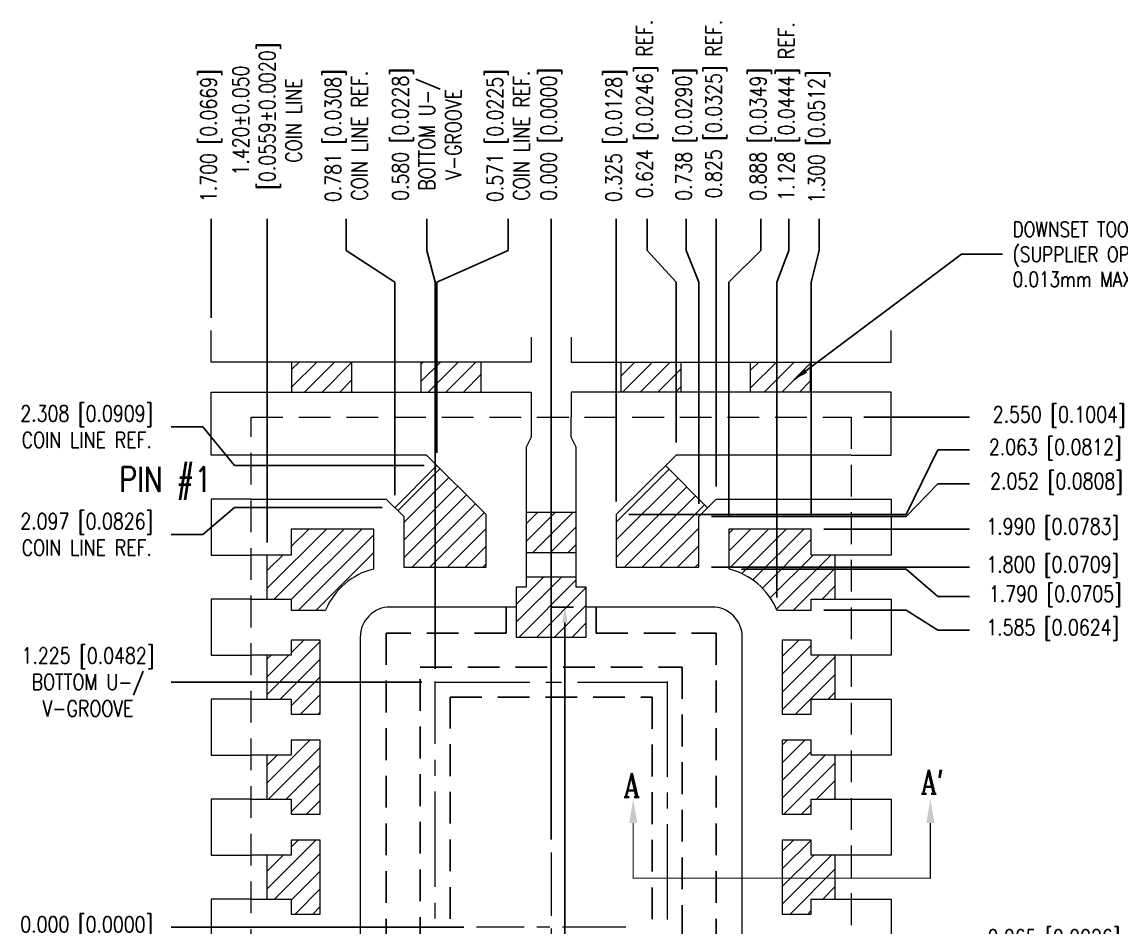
# Model space of a CAD drawing. Extents: x 229 to 1028, y -254 to 211.
# Drawn here: x 239.6 to 459.6, y 29.5 to 210.5 of the extents above; entities that cross this region are included whole.
import ezdxf
from ezdxf.enums import TextEntityAlignment as Align

# ---------------------------------------------------------------- set-up
doc = ezdxf.new("R2010")
doc.units = 0
doc.header["$LTSCALE"] = 25.4
doc.header["$MEASUREMENT"] = 0
for name, pattern in [('CENTER2', [1.125, 0.75, -0.125, 0.125, -0.125]), ('CENTERX2', [4, 2.5, -0.5, 0.5, -0.5]), ('HIDDEN', [0.375, 0.25, -0.125]), ('PHANTOM2', [1.25, 0.625, -0.125, 0.125, -0.125, 0.125, -0.125])]:
    doc.linetypes.add(name, pattern=pattern)
for name, color, linetype, lineweight in [('SH-01_CENTER', 2, 'CENTERX2', 5), ('SH-01_COIN', 1, 'PHANTOM2', 5), ('SH-01_DIM', 4, 'Continuous', 5), ('SH-01_NOTES', 3, 'Continuous', 5), ('SH-01_OBJECT', 7, 'Continuous', 5), ('SH-01_PHANTOM', 1, 'PHANTOM2', 5), ('SH-01_PKG', 5, 'HIDDEN', 5), ('SH-01_TOOLMARK', 3, 'Continuous', 5)]:
    doc.layers.add(name, color=color, linetype=linetype, lineweight=lineweight)
doc.layers.add('SH-01_HIDDEN', color=6, linetype='HIDDEN')
doc.styles.add('COMPLEX', font='COMPLEX', dxfattribs={"width": 0.8})
doc.styles.add('SIMPLEX', font='SIMPLEX.shx', dxfattribs={"width": 0.8})
doc.styles.get("Standard").update_dxf_attribs({"font": 'simplex.shx', "width": 0.82})
doc.dimstyles.get("Standard").update_dxf_attribs({"dimtxt": 3, "dimasz": 4, "dimexe": 1.5, "dimexo": 0.75, "dimgap": 1, "dimtad": 0, "dimdec": 3, "dimlfac": 0.25, "dimzin": 0, "dimdsep": 46, "dimtxsty": 'SIMPLEX', "dimcen": 0.5, "dimadec": 0, "dimazin": 0, "dimtp": 0.025, "dimtfac": 1, "dimtdec": 3, "dimtofl": 0, "dimtmove": 0, "dimatfit": 3, "dimfxl": 1, "dimtolj": 1, "dimtzin": 0, "dimarcsym": 0})
pattern_1 = [(45, (114.5665, -391.48), (-1.767767, 1.767767), [])]

# ---------------------------------------------------------------- blocks, each defined once
blk = doc.blocks.new('*U11')
at = {"layer": 'SH-01_CENTER', "color": 0, "linetype": 'CENTER2', "transparency": 16777216}
blk.add_line((-23.32, 0), (23.32, 0), dxfattribs=at)
blk = doc.blocks.new('*U12')
at = {"layer": 'SH-01_CENTER', "color": 0, "linetype": 'CENTER2', "transparency": 16777216}
blk.add_line((0, 49.12), (0, -49.12), dxfattribs=at)
blk = doc.blocks.new('*U13')
at = {"layer": 'SH-01_CENTER', "color": 0, "linetype": 'CENTER2', "transparency": 16777216}
blk.add_line((0, -49.12), (0, 49.12), dxfattribs=at)
blk = doc.blocks.new('Unit')
at = {"layer": 'SH-01_COIN'}
h = blk.add_hatch(dxfattribs=at)
h.set_pattern_fill('ANSI31', color=256, scale=20)
h.set_pattern_definition(pattern_1)
h.paths.add_polyline_path([(-13, 82.53), (-22.86, 92.31), (-31.26, 83.84), (-29.5, 82.09), (-29.5, 72), (-13, 72)])
h.paths.add_polyline_path([(29.5, 82.09), (31.26, 83.84), (22.86, 92.31), (13, 82.53), (13, 72), (29.5, 72)])
h.paths.add_polyline_path([(56.8, 74.4), (52, 74.4), (52, 79.6), (35.5, 79.6), (35.5, 71.61, -0.238594), (45.12, 63.4), (52, 63.4), (52, 65.6), (56.8, 65.6)])
h.paths.add_polyline_path([(56.8, 54.4), (52, 54.4), (52, 57.4), (46.2, 57.4), (46.2, 42.6), (52, 42.6), (52, 45.6), (56.8, 45.6)])
h.paths.add_polyline_path([(56.8, 34.4), (52, 34.4), (52, 37.4), (46.2, 37.4), (46.2, 22.6), (52, 22.6), (52, 25.6), (56.8, 25.6)])
h.paths.add_polyline_path([(56.8, 14.4), (52, 14.4), (52, 17.4), (46.2, 17.4), (46.2, 2.6), (52, 2.6), (52, 5.6), (56.8, 5.6)])
h.paths.add_polyline_path([(56.8, -5.6), (52, -5.6), (52, -2.6), (46.2, -2.6), (46.2, -17.4), (52, -17.4), (52, -14.4), (56.8, -14.4)])
h.paths.add_polyline_path([(56.8, -25.6), (52, -25.6), (52, -22.6), (46.2, -22.6), (46.2, -37.4), (52, -37.4), (52, -34.4), (56.8, -34.4)])
h.paths.add_polyline_path([(56.8, -45.6), (52, -45.6), (52, -42.6), (46.2, -42.6), (46.2, -57.4), (52, -57.4), (52, -54.4), (56.8, -54.4)])
h.paths.add_polyline_path([(56.8, -65.6), (52, -65.6), (52, -63.4), (45.12, -63.4, -0.238594), (35.5, -71.61), (35.5, -79.6), (52, -79.6), (52, -74.4), (56.8, -74.4)])
h.paths.add_polyline_path([(29.5, -72), (13, -72), (13, -82.53), (22.86, -92.31), (31.26, -83.84), (29.5, -82.09)])
h.paths.add_polyline_path([(-13, -72), (-29.5, -72), (-29.5, -82.09), (-31.26, -83.84), (-22.86, -92.31), (-13, -82.53)])
h.paths.add_polyline_path([(-35.5, -71.61, -0.238594), (-45.12, -63.4), (-52, -63.4), (-52, -65.6), (-56.8, -65.6), (-56.8, -74.4), (-52, -74.4), (-52, -79.6), (-35.5, -79.6)])
h.paths.add_polyline_path([(-46.2, -42.6), (-52, -42.6), (-52, -45.6), (-56.8, -45.6), (-56.8, -54.4), (-52, -54.4), (-52, -57.4), (-46.2, -57.4)])
h.paths.add_polyline_path([(-46.2, -22.6), (-52, -22.6), (-52, -25.6), (-56.8, -25.6), (-56.8, -34.4), (-52, -34.4), (-52, -37.4), (-46.2, -37.4)])
h.paths.add_polyline_path([(-46.2, -2.6), (-52, -2.6), (-52, -5.6), (-56.8, -5.6), (-56.8, -14.4), (-52, -14.4), (-52, -17.4), (-46.2, -17.4)])
h.paths.add_polyline_path([(-46.2, 17.4), (-52, 17.4), (-52, 14.4), (-56.8, 14.4), (-56.8, 5.6), (-52, 5.6), (-52, 2.6), (-46.2, 2.6)])
h.paths.add_polyline_path([(-46.2, 37.4), (-52, 37.4), (-52, 34.4), (-56.8, 34.4), (-56.8, 25.6), (-52, 25.6), (-52, 22.6), (-46.2, 22.6)])
h.paths.add_polyline_path([(-46.2, 57.4), (-52, 57.4), (-52, 54.4), (-56.8, 54.4), (-56.8, 45.6), (-52, 45.6), (-52, 42.6), (-46.2, 42.6)])
h.paths.add_polyline_path([(-35.5, 71.61), (-35.5, 79.6), (-52, 79.6), (-52, 74.4), (-56.8, 74.4), (-56.8, 65.6), (-52, 65.6), (-52, 63.4), (-45.12, 63.4, -0.238594)])
at = {"layer": 'SH-01_TOOLMARK'}
h = blk.add_hatch(dxfattribs=at)
h.set_pattern_fill('ANSI31', color=3, scale=20)
h.set_pattern_definition(pattern_1)
h.paths.add_polyline_path([(7, -58), (-7, -58), (-7, -64), (-7, -68), (-5, -68), (-5, -70), (5, -70), (5, -68), (7, -68), (7, -64)])
h.paths.add_polyline_path([(5, -74.92), (-5, -74.92), (-5, -82.92), (5, -82.92)])
h.paths.add_polyline_path([(-14, 113), (-26, 113), (-26, 107), (-14, 107)])
h.paths.add_polyline_path([(26, 113), (14, 113), (14, 107), (26, 107)])
h.paths.add_polyline_path([(51.86, 113), (39.86, 113), (39.86, 107), (51.86, 107)])
h.paths.add_polyline_path([(5, 82.92), (-5, 82.92), (-5, 74.92), (5, 74.92)])
h.paths.add_polyline_path([(7, 64), (7, 68), (5, 68), (5, 70), (-5, 70), (-5, 68), (-7, 68), (-7, 64), (-7, 58), (7, 58)])
h.paths.add_polyline_path([(-39.86, -107), (-51.86, -107), (-51.86, -113), (-39.86, -113)])
h.paths.add_polyline_path([(-14, -107), (-26, -107), (-26, -113), (-14, -113)])
h.paths.add_polyline_path([(26, -107), (14, -107), (14, -113), (26, -113)])
h.paths.add_polyline_path([(51.86, -107), (39.86, -107), (39.86, -113), (51.86, -113)])
h.paths.add_polyline_path([(-39.86, 113), (-51.86, 113), (-51.86, 107), (-39.86, 107)])
at = {"layer": 'SH-01_CENTER', "ltscale": 0.2}
for p, q in [((0, 14.93), (0, -14.93)), ((14.93, 0), (-14.93, 0))]:
    blk.add_line(p, q, dxfattribs=at)
at = {"layer": 'SH-01_COIN'}
for p, q in [((-31.26, 83.84), (-22.86, 92.31)), ((31.26, 83.84), (22.86, 92.31)), ((-56.8, 65.6), (-56.8, 74.4)), ((56.8, 65.6), (56.8, 74.4)), ((-56.8, 45.6), (-56.8, 54.4)), ((56.8, 45.6), (56.8, 54.4)), ((-56.8, 25.6), (-56.8, 34.4)), ((56.8, 25.6), (56.8, 34.4)), ((-56.8, 5.6), (-56.8, 14.4)), ((56.8, 5.6), (56.8, 14.4))]:
    blk.add_line(p, q, dxfattribs=at)
at = {"layer": 'SH-01_HIDDEN'}
for points in [[(-9, 64), (-9, 58.8), (-33, 58.8), (-33, -58.8), (-9, -58.8), (-9, -64)], [(9, 64), (9, 58.8), (33, 58.8), (33, -58.8), (9, -58.8), (9, -64)]]:
    blk.add_lwpolyline(points, dxfattribs=at)
for points in [[(26.2, -52), (26.2, -52), (-26.2, -52), (-26.2, -52), (-26.2, 52), (26.2, 52)], [(20.2, -46), (20.2, -46), (-20.2, -46), (-20.2, -46), (-20.2, 46), (20.2, 46)]]:
    blk.add_lwpolyline(points, close=True, dxfattribs=at)
at = {"layer": 'SH-01_OBJECT'}
for p, q in [((-39.86, 107), (-39.86, 113)), ((-26, 107), (-26, 113)), ((26, 107), (26, 113)), ((39.86, 107), (39.86, 113)), ((-24.96, 94.4), (-60, 94.4)), ((-13, 82.53), (-24.96, 94.4)), ((24.96, 94.4), (13, 82.53)), ((60, 94.4), (24.96, 94.4)), ((-60, 85.6), (-33.01, 85.6)), ((-33.01, 85.6), (-29.5, 82.09)), ((29.5, 82.09), (33.01, 85.6)), ((33.01, 85.6), (60, 85.6)), ((-29.5, 82.09), (-29.5, 72)), ((-13, 72), (-13, 82.53)), ((13, 82.53), (13, 72)), ((29.5, 72), (29.5, 82.09)), ((-35.5, 79.6), (-52, 79.6)), ((-52, 79.6), (-52, 74.4)), ((-35.5, 71.61), (-35.5, 79.6)), ((52, 79.6), (35.5, 79.6)), ((35.5, 79.6), (35.5, 71.61)), ((52, 74.4), (52, 79.6)), ((-5, 74.92), (5, 74.92)), ((-52, 74.4), (-60, 74.4)), ((60, 74.4), (52, 74.4)), ((-29.5, 72), (-13, 72)), ((13, 72), (29.5, 72)), ((5, 70), (-5, 70)), ((-60, 65.6), (-52, 65.6)), ((-52, 65.6), (-52, 63.4)), ((52, 63.4), (52, 65.6)), ((52, 65.6), (60, 65.6)), ((-52, 63.4), (-45.12, 63.4)), ((45.12, 63.4), (52, 63.4)), ((-46.2, 57.4), (-52, 57.4)), ((-52, 57.4), (-52, 54.4)), ((-46.2, 42.6), (-46.2, 57.4)), ((52, 57.4), (46.2, 57.4)), ((46.2, 57.4), (46.2, 42.6)), ((52, 54.4), (52, 57.4)), ((-52, 54.4), (-60, 54.4)), ((60, 54.4), (52, 54.4)), ((-60, 45.6), (-52, 45.6)), ((-52, 45.6), (-52, 42.6)), ((52, 42.6), (52, 45.6)), ((52, 45.6), (60, 45.6)), ((-52, 42.6), (-46.2, 42.6)), ((46.2, 42.6), (52, 42.6)), ((-46.2, 37.4), (-52, 37.4)), ((-52, 37.4), (-52, 34.4)), ((-46.2, 22.6), (-46.2, 37.4)), ((52, 37.4), (46.2, 37.4)), ((46.2, 37.4), (46.2, 22.6)), ((52, 34.4), (52, 37.4)), ((-52, 34.4), (-60, 34.4)), ((60, 34.4), (52, 34.4)), ((-60, 25.6), (-52, 25.6)), ((-52, 25.6), (-52, 22.6)), ((52, 22.6), (52, 25.6)), ((52, 25.6), (60, 25.6)), ((-52, 22.6), (-46.2, 22.6)), ((46.2, 22.6), (52, 22.6)), ((-46.2, 17.4), (-52, 17.4)), ((-52, 17.4), (-52, 14.4)), ((-46.2, 2.6), (-46.2, 17.4)), ((52, 17.4), (46.2, 17.4)), ((46.2, 17.4), (46.2, 2.6)), ((52, 14.4), (52, 17.4)), ((-52, 14.4), (-60, 14.4)), ((60, 14.4), (52, 14.4)), ((-60, 5.6), (-52, 5.6)), ((-52, 5.6), (-52, 2.6)), ((52, 2.6), (52, 5.6)), ((52, 5.6), (60, 5.6)), ((-52, 2.6), (-46.2, 2.6)), ((46.2, 2.6), (52, 2.6))]:
    blk.add_line(p, q, dxfattribs=at)
for points in [[(-4, 118), (-4, 113), (-68, 113), (-68, 119.3)], [(4, 118), (4, 113), (68, 113), (68, 119.3)], [(-60, 94.4), (-68, 94.4), (-68, 107), (-4, 107), (-4, 102)], [(60, 94.4), (68, 94.4), (68, 107), (4, 107), (4, 102)], [(-60, 85.6), (-68, 85.6), (-68, 74.4), (-60, 74.4)], [(60, 85.6), (68, 85.6), (68, 74.4), (60, 74.4)], [(-60, 65.6), (-68, 65.6), (-68, 54.4), (-60, 54.4)], [(60, 65.6), (68, 65.6), (68, 54.4), (60, 54.4)], [(-60, 45.6), (-68, 45.6), (-68, 34.4), (-60, 34.4)], [(60, 45.6), (68, 45.6), (68, 34.4), (60, 34.4)], [(-60, 25.6), (-68, 25.6), (-68, 14.4), (-60, 14.4)], [(60, 25.6), (68, 25.6), (68, 14.4), (60, 14.4)], [(-60, 5.6), (-68, 5.6), (-68, -5.6), (-60, -5.6)], [(60, 5.6), (68, 5.6), (68, -5.6), (60, -5.6)]]:
    blk.add_lwpolyline(points, dxfattribs=at)
for points in [[(-4, 102), (-4, 98), (-5, 96), (-5, 68), (-7, 68), (-7, 64), (-32.2, 64, 0.414214), (-38.2, 58), (-38.2, -58, 0.414214), (-32.2, -64), (-7, -64), (-7, -68), (-5, -68), (-5, -96), (-4, -98), (-4, -102)], [(4, -102), (4, -98), (5, -96), (5, -68), (7, -68), (7, -64), (32.2, -64, 0.414214), (38.2, -58), (38.2, 58, 0.414214), (32.2, 64), (7, 64), (7, 68), (5, 68), (5, 96), (4, 98), (4, 102)]]:
    blk.add_lwpolyline(points, format="xyb", dxfattribs=at)
for centre, start, end in [((-32.2, 58), 103.6337, 157.3119), ((32.2, 58), 22.6881, 76.3663)]:
    blk.add_arc(centre, 14, start, end, dxfattribs=at)
at = {"layer": 'SH-01_PKG'}
blk.add_lwpolyline([(-60, 102), (60, 102), (60, -102), (-60, -102)], close=True, dxfattribs=at)
at = {"layer": 'SH-01_TOOLMARK'}
for p, q in [((-51.86, 107), (-51.86, 113)), ((-14, 107), (-14, 113)), ((14, 107), (14, 113)), ((51.86, 107), (51.86, 113)), ((5, 82.92), (-5, 82.92))]:
    blk.add_line(p, q, dxfattribs=at)
blk.add_lwpolyline([(-7, 64), (-7, 58), (7, 58), (7, 64)], dxfattribs=at)
at = {"layer": 'SH-01_CENTER', "linetype": 'CENTER2'}
for name, p in [('*U11', (0, 49)), ('*U13', (-23.2, 0)), ('*U12', (23.2, 0))]:
    blk.add_blockref(name, p, dxfattribs=at)
blk = doc.blocks.new('*D15')
at = {"layer": 'Defpoints', "color": 0, "transparency": 16777216}
for p in [(154.54, 471.15), (154.54, 344.42), (154.54, 329.48)]:
    blk.add_point(p, dxfattribs=at)
at = {"layer": 'SH-01_DIM', "color": 0, "lineweight": -2, "transparency": 16777216}
blk.add_line((154.54, 346.96), (154.54, 471.15), dxfattribs=at)
at = {"layer": 'SH-01_DIM', "color": 0, "transparency": 16777216, "insert": (154.54, 488.01), "char_height": 3.175, "attachment_point": 5, "rotation": 90, "style": 'SIMPLEX'}
blk.add_mtext('\\A1;0.000 [0.0000]', dxfattribs=at)
blk = doc.blocks.new('*D16')
at = {"layer": 'Defpoints', "color": 0, "transparency": 16777216}
for p in [(78.51, 329.48), (139.6, 329.48), (154.54, 329.48)]:
    blk.add_point(p, dxfattribs=at)
at = {"layer": 'SH-01_DIM', "color": 0, "lineweight": -2, "transparency": 16777216}
blk.add_line((137.06, 329.48), (78.51, 329.48), dxfattribs=at)
at = {"layer": 'SH-01_DIM', "color": 0, "transparency": 16777216, "insert": (61.65, 329.48), "char_height": 3.175, "attachment_point": 5, "style": 'SIMPLEX'}
blk.add_mtext('\\A1;0.000 [0.0000]', dxfattribs=at)
blk = doc.blocks.new('*D17')
at = {"layer": 'Defpoints', "color": 0, "transparency": 16777216}
for p in [(97.74, 471.15), (97.74, 403.88), (154.54, 329.48)]:
    blk.add_point(p, dxfattribs=at)
at = {"layer": 'SH-01_DIM', "color": 0, "lineweight": -2, "transparency": 16777216}
blk.add_line((97.74, 406.42), (97.74, 471.15), dxfattribs=at)
at = {"layer": 'SH-01_DIM', "color": 0, "transparency": 16777216, "insert": (97.74, 490.79), "char_height": 3.175, "attachment_point": 5, "rotation": 90, "style": 'SIMPLEX'}
blk.add_mtext('\\A1;1.420±0.050\\P [0.0559±0.0020]\\PCOIN LINE', dxfattribs=at)
blk = doc.blocks.new('*D18')
at = {"layer": 'Defpoints', "color": 0, "transparency": 16777216}
for p in [(86.54, 471.15), (86.54, 448.78), (154.54, 329.48)]:
    blk.add_point(p, dxfattribs=at)
at = {"layer": 'SH-01_DIM', "color": 0, "lineweight": -2, "transparency": 16777216}
blk.add_line((86.54, 451.32), (86.54, 471.15), dxfattribs=at)
at = {"layer": 'SH-01_DIM', "color": 0, "transparency": 16777216, "insert": (86.54, 487.76), "char_height": 3.175, "attachment_point": 5, "rotation": 90, "style": 'SIMPLEX'}
blk.add_mtext('\\A1;1.700 [0.0669]', dxfattribs=at)
blk = doc.blocks.new('*D19')
at = {"layer": 'Defpoints', "color": 0, "transparency": 16777216}
for p in [(113.53, 471.15), (123.28, 413.33), (154.54, 329.48)]:
    blk.add_point(p, dxfattribs=at)
at = {"layer": 'SH-01_DIM', "color": 0, "lineweight": -2, "transparency": 16777216}
for p, q in [((113.53, 464.8), (113.53, 471.15)), ((123.28, 458.45), (113.53, 464.8)), ((123.28, 415.87), (123.28, 458.45))]:
    blk.add_line(p, q, dxfattribs=at)
at = {"layer": 'SH-01_DIM', "color": 0, "transparency": 16777216, "insert": (113.53, 487.76), "char_height": 3.175, "attachment_point": 5, "rotation": 90, "style": 'SIMPLEX'}
blk.add_mtext('\\A1;0.781 [0.0308]\\PCOIN LINE REF.', dxfattribs=at)
blk = doc.blocks.new('*D20')
at = {"layer": 'Defpoints', "color": 0, "transparency": 16777216}
for p in [(145.94, 471.15), (131.68, 421.79), (154.54, 329.48)]:
    blk.add_point(p, dxfattribs=at)
at = {"layer": 'SH-01_DIM', "color": 0, "lineweight": -2, "transparency": 16777216}
for p, q in [((145.94, 464.8), (145.94, 471.15)), ((131.68, 458.45), (145.94, 464.8)), ((131.68, 424.33), (131.68, 458.45))]:
    blk.add_line(p, q, dxfattribs=at)
at = {"layer": 'SH-01_DIM', "color": 0, "transparency": 16777216, "insert": (145.94, 487.76), "char_height": 3.175, "attachment_point": 5, "rotation": 90, "style": 'SIMPLEX'}
blk.add_mtext('\\A1;0.571 [0.0225]\\PCOIN LINE REF.', dxfattribs=at)
blk = doc.blocks.new('*D21')
at = {"layer": 'Defpoints', "color": 0, "transparency": 16777216}
for p in [(78.51, 429.55), (131.68, 421.79), (154.54, 329.48)]:
    blk.add_point(p, dxfattribs=at)
at = {"layer": 'SH-01_DIM', "color": 0, "lineweight": -2, "transparency": 16777216}
for p, q in [((84.86, 429.55), (78.51, 429.55)), ((91.21, 421.79), (84.86, 429.55)), ((129.14, 421.79), (91.21, 421.79))]:
    blk.add_line(p, q, dxfattribs=at)
at = {"layer": 'SH-01_DIM', "color": 0, "transparency": 16777216, "insert": (61.65, 429.55), "char_height": 3.175, "attachment_point": 5, "style": 'SIMPLEX'}
blk.add_mtext('\\A1;2.308 [0.0909]\\PCOIN LINE REF.', dxfattribs=at)
blk = doc.blocks.new('*D22')
at = {"layer": 'Defpoints', "color": 0, "transparency": 16777216}
for p in [(123.25, 413.36), (78.51, 408), (154.54, 329.48)]:
    blk.add_point(p, dxfattribs=at)
at = {"layer": 'SH-01_DIM', "color": 0, "lineweight": -2, "transparency": 16777216}
for p, q in [((91.21, 413.36), (84.86, 408)), ((120.71, 413.36), (91.21, 413.36)), ((84.86, 408), (78.51, 408))]:
    blk.add_line(p, q, dxfattribs=at)
at = {"layer": 'SH-01_DIM', "color": 0, "transparency": 16777216, "insert": (61.65, 408), "char_height": 3.175, "attachment_point": 5, "style": 'SIMPLEX'}
blk.add_mtext('\\A1;2.097 [0.0826]\\PCOIN LINE REF.', dxfattribs=at)
blk = doc.blocks.new('*D23')
at = {"layer": 'Defpoints', "color": 0, "transparency": 16777216}
for p in [(78.51, 378.48), (131.22, 378.48), (154.54, 329.48)]:
    blk.add_point(p, dxfattribs=at)
at = {"layer": 'SH-01_DIM', "color": 0, "lineweight": -2, "transparency": 16777216}
blk.add_line((128.68, 378.48), (78.51, 378.48), dxfattribs=at)
at = {"layer": 'SH-01_DIM', "color": 0, "transparency": 16777216, "insert": (61.9, 378.48), "char_height": 3.175, "attachment_point": 5, "style": 'SIMPLEX'}
blk.add_mtext('\\A1;1.225 [0.0482]\\PBOTTOM U-/\\PV-GROOVE', dxfattribs=at)
blk = doc.blocks.new('*D24')
at = {"layer": 'Defpoints', "color": 0, "transparency": 16777216}
for p in [(129.67, 471.15), (131.34, 378.6), (154.54, 329.48)]:
    blk.add_point(p, dxfattribs=at)
at = {"layer": 'SH-01_DIM', "color": 0, "lineweight": -2, "transparency": 16777216}
for p, q in [((129.67, 464.8), (129.67, 471.15)), ((131.34, 458.45), (129.67, 464.8)), ((131.34, 381.14), (131.34, 458.45))]:
    blk.add_line(p, q, dxfattribs=at)
at = {"layer": 'SH-01_DIM', "color": 0, "transparency": 16777216, "insert": (129.67, 488.01), "char_height": 3.175, "attachment_point": 5, "rotation": 90, "style": 'SIMPLEX'}
blk.add_mtext('\\A1;0.580 [0.0228]\\PBOTTOM U-/\\PV-GROOVE', dxfattribs=at)
blk = doc.blocks.new('*D25')
at = {"layer": 'Defpoints', "color": 0, "transparency": 16777216}
for p in [(167.54, 471.15), (167.54, 412.02), (154.54, 329.48)]:
    blk.add_point(p, dxfattribs=at)
at = {"layer": 'SH-01_DIM', "color": 0, "lineweight": -2, "transparency": 16777216}
blk.add_line((167.54, 414.56), (167.54, 471.15), dxfattribs=at)
at = {"layer": 'SH-01_DIM', "color": 0, "transparency": 16777216, "insert": (167.54, 487.76), "char_height": 3.175, "attachment_point": 5, "rotation": 90, "style": 'SIMPLEX'}
blk.add_mtext('\\A1;0.325 [0.0128]', dxfattribs=at)
blk = doc.blocks.new('*D26')
at = {"layer": 'Defpoints', "color": 0, "transparency": 16777216}
for p in [(173.72, 471.15), (179.5, 423.88), (154.54, 329.48)]:
    blk.add_point(p, dxfattribs=at)
at = {"layer": 'SH-01_DIM', "color": 0, "lineweight": -2, "transparency": 16777216}
for p, q in [((173.72, 464.8), (173.72, 471.15)), ((179.5, 458.45), (173.72, 464.8)), ((179.5, 426.42), (179.5, 458.45))]:
    blk.add_line(p, q, dxfattribs=at)
at = {"layer": 'SH-01_DIM', "color": 0, "transparency": 16777216, "insert": (173.72, 493.09), "char_height": 3.175, "attachment_point": 5, "rotation": 90, "style": 'SIMPLEX'}
blk.add_mtext('\\A1;0.624 [0.0246] REF.', dxfattribs=at)
blk = doc.blocks.new('*D27')
at = {"layer": 'Defpoints', "color": 0, "transparency": 16777216}
for p in [(181.55, 471.15), (184.04, 411.57), (154.54, 329.48)]:
    blk.add_point(p, dxfattribs=at)
at = {"layer": 'SH-01_DIM', "color": 0, "lineweight": -2, "transparency": 16777216}
for p, q in [((181.55, 464.8), (181.55, 471.15)), ((184.04, 458.45), (181.55, 464.8)), ((184.04, 414.11), (184.04, 458.45))]:
    blk.add_line(p, q, dxfattribs=at)
at = {"layer": 'SH-01_DIM', "color": 0, "transparency": 16777216, "insert": (181.55, 488.01), "char_height": 3.175, "attachment_point": 5, "rotation": 90, "style": 'SIMPLEX'}
blk.add_mtext('\\A1;0.738 [0.0290]', dxfattribs=at)
blk = doc.blocks.new('*D28')
at = {"layer": 'Defpoints', "color": 0, "transparency": 16777216}
for p in [(187.55, 471.15), (187.55, 415.08), (154.54, 329.48)]:
    blk.add_point(p, dxfattribs=at)
at = {"layer": 'SH-01_DIM', "color": 0, "lineweight": -2, "transparency": 16777216}
blk.add_line((187.55, 417.62), (187.55, 471.15), dxfattribs=at)
at = {"layer": 'SH-01_DIM', "color": 0, "transparency": 16777216, "insert": (187.55, 493.09), "char_height": 3.175, "attachment_point": 5, "rotation": 90, "style": 'SIMPLEX'}
blk.add_mtext('\\A1;0.825 [0.0325] REF.', dxfattribs=at)
blk = doc.blocks.new('*D29')
at = {"layer": 'Defpoints', "color": 0, "transparency": 16777216}
for p in [(184.04, 401.48), (238.21, 401.48), (154.54, 329.48)]:
    blk.add_point(p, dxfattribs=at)
at = {"layer": 'SH-01_DIM', "color": 0, "lineweight": -2, "transparency": 16777216}
blk.add_line((186.58, 401.48), (238.21, 401.48), dxfattribs=at)
at = {"layer": 'SH-01_DIM', "color": 0, "transparency": 16777216, "insert": (254.83, 401.48), "char_height": 3.175, "attachment_point": 5, "style": 'SIMPLEX'}
blk.add_mtext('\\A1;1.800 [0.0709]', dxfattribs=at)
blk = doc.blocks.new('*D30')
at = {"layer": 'Defpoints', "color": 0, "transparency": 16777216}
for p in [(238.21, 424.96), (167.54, 412.02), (154.54, 329.48)]:
    blk.add_point(p, dxfattribs=at)
at = {"layer": 'SH-01_DIM', "color": 0, "lineweight": -2, "transparency": 16777216}
for p, q in [((225.51, 412.02), (231.86, 424.96)), ((231.86, 424.96), (238.21, 424.96)), ((170.08, 412.02), (225.51, 412.02))]:
    blk.add_line(p, q, dxfattribs=at)
at = {"layer": 'SH-01_DIM', "color": 0, "transparency": 16777216, "insert": (259.91, 424.96), "char_height": 3.175, "attachment_point": 5, "style": 'SIMPLEX'}
blk.add_mtext('\\A1;2.063 [0.0812] REF.', dxfattribs=at)
blk = doc.blocks.new('*D31')
at = {"layer": 'Defpoints', "color": 0, "transparency": 16777216}
for p in [(238.21, 418.13), (184.04, 411.57), (154.54, 329.48)]:
    blk.add_point(p, dxfattribs=at)
at = {"layer": 'SH-01_DIM', "color": 0, "lineweight": -2, "transparency": 16777216}
for p, q in [((225.51, 411.57), (231.86, 418.13)), ((231.86, 418.13), (238.21, 418.13)), ((186.58, 411.57), (225.51, 411.57))]:
    blk.add_line(p, q, dxfattribs=at)
at = {"layer": 'SH-01_DIM', "color": 0, "transparency": 16777216, "insert": (260.15, 418.13), "char_height": 3.175, "attachment_point": 5, "style": 'SIMPLEX'}
blk.add_mtext('\\A1;2.052 [0.0808] REF.', dxfattribs=at)
blk = doc.blocks.new('*D32')
at = {"layer": 'Defpoints', "color": 0, "transparency": 16777216}
for p in [(206.54, 392.88), (238.21, 388.89), (154.54, 329.48)]:
    blk.add_point(p, dxfattribs=at)
at = {"layer": 'SH-01_DIM', "color": 0, "lineweight": -2, "transparency": 16777216}
for p, q in [((209.08, 392.88), (225.51, 392.88)), ((225.51, 392.88), (231.86, 388.89)), ((231.86, 388.89), (238.21, 388.89))]:
    blk.add_line(p, q, dxfattribs=at)
at = {"layer": 'SH-01_DIM', "color": 0, "transparency": 16777216, "insert": (254.83, 388.89), "char_height": 3.175, "attachment_point": 5, "style": 'SIMPLEX'}
blk.add_mtext('\\A1;1.585 [0.0624]', dxfattribs=at)
blk = doc.blocks.new('*D33')
at = {"layer": 'Defpoints', "color": 0, "transparency": 16777216}
for p in [(206.54, 409.08), (238.21, 409.08), (154.54, 329.48)]:
    blk.add_point(p, dxfattribs=at)
at = {"layer": 'SH-01_DIM', "color": 0, "lineweight": -2, "transparency": 16777216}
blk.add_line((209.08, 409.08), (238.21, 409.08), dxfattribs=at)
at = {"layer": 'SH-01_DIM', "color": 0, "transparency": 16777216, "insert": (254.83, 409.08), "char_height": 3.175, "attachment_point": 5, "style": 'SIMPLEX'}
blk.add_mtext('\\A1;1.990 [0.0783]', dxfattribs=at)
blk = doc.blocks.new('*D34')
at = {"layer": 'Defpoints', "color": 0, "transparency": 16777216}
for p in [(190.04, 401.09), (238.21, 395.61), (154.54, 329.48)]:
    blk.add_point(p, dxfattribs=at)
at = {"layer": 'SH-01_DIM', "color": 0, "lineweight": -2, "transparency": 16777216}
for p, q in [((192.58, 401.09), (225.51, 401.09)), ((225.51, 401.09), (231.86, 395.61)), ((231.86, 395.61), (238.21, 395.61))]:
    blk.add_line(p, q, dxfattribs=at)
at = {"layer": 'SH-01_DIM', "color": 0, "transparency": 16777216, "insert": (259.91, 395.61), "char_height": 3.175, "attachment_point": 5, "style": 'SIMPLEX'}
blk.add_mtext('\\A1;1.790 [0.0705] REF.', dxfattribs=at)
blk = doc.blocks.new('*D35')
at = {"layer": 'Defpoints', "color": 0, "transparency": 16777216}
for p in [(196.45, 471.15), (190.04, 409.08), (154.54, 329.48)]:
    blk.add_point(p, dxfattribs=at)
at = {"layer": 'SH-01_DIM', "color": 0, "lineweight": -2, "transparency": 16777216}
for p, q in [((196.45, 464.8), (196.45, 471.15)), ((190.04, 458.45), (196.45, 464.8)), ((190.04, 411.62), (190.04, 458.45))]:
    blk.add_line(p, q, dxfattribs=at)
at = {"layer": 'SH-01_DIM', "color": 0, "transparency": 16777216, "insert": (196.45, 488.01), "char_height": 3.175, "attachment_point": 5, "rotation": 90, "style": 'SIMPLEX'}
blk.add_mtext('\\A1;0.888 [0.0349]', dxfattribs=at)
blk = doc.blocks.new('*D36')
at = {"layer": 'Defpoints', "color": 0, "transparency": 16777216}
for p in [(208.12, 471.15), (206.54, 409.08), (154.54, 329.48)]:
    blk.add_point(p, dxfattribs=at)
at = {"layer": 'SH-01_DIM', "color": 0, "lineweight": -2, "transparency": 16777216}
for p, q in [((208.12, 464.8), (208.12, 471.15)), ((206.54, 458.45), (208.12, 464.8)), ((206.54, 411.62), (206.54, 458.45))]:
    blk.add_line(p, q, dxfattribs=at)
at = {"layer": 'SH-01_DIM', "color": 0, "transparency": 16777216, "insert": (208.12, 487.52), "char_height": 3.175, "attachment_point": 5, "rotation": 90, "style": 'SIMPLEX'}
blk.add_mtext('\\A1;1.300 [0.0512]', dxfattribs=at)
blk = doc.blocks.new('*D37')
at = {"layer": 'Defpoints', "color": 0, "transparency": 16777216}
for p in [(202.07, 471.15), (199.65, 392.88), (154.54, 329.48)]:
    blk.add_point(p, dxfattribs=at)
at = {"layer": 'SH-01_DIM', "color": 0, "lineweight": -2, "transparency": 16777216}
for p, q in [((202.07, 464.8), (202.07, 471.15)), ((199.65, 458.45), (202.07, 464.8)), ((199.65, 395.42), (199.65, 458.45))]:
    blk.add_line(p, q, dxfattribs=at)
at = {"layer": 'SH-01_DIM', "color": 0, "transparency": 16777216, "insert": (202.07, 492.6), "char_height": 3.175, "attachment_point": 5, "rotation": 90, "style": 'SIMPLEX'}
blk.add_mtext('\\A1;1.128 [0.0444] REF.', dxfattribs=at)
blk = doc.blocks.new('*D38')
at = {"layer": 'Defpoints', "color": 0, "transparency": 16777216}
for p in [(116.34, 329.48), (192.74, 329.48), (192.74, 306.63)]:
    blk.add_point(p, dxfattribs=at)
at = {"layer": 'SH-01_DIM', "color": 0, "lineweight": -2, "transparency": 16777216}
for p, q in [((116.34, 326.94), (116.34, 304.09)), ((192.74, 326.94), (192.74, 304.09)), ((119.51, 306.63), (139.25, 306.63)), ((189.56, 306.63), (172.01, 306.63))]:
    blk.add_line(p, q, dxfattribs=at)
at = {"layer": 'SH-01_DIM', "color": 0, "transparency": 16777216}
for points in [[(119.51, 307.16), (119.51, 306.1), (116.34, 306.63)], [(189.56, 307.16), (189.56, 306.1), (192.74, 306.63)]]:
    blk.add_solid(points, dxfattribs=at)
at = {"layer": 'SH-01_DIM', "color": 0, "transparency": 16777216, "insert": (155.63, 306.63), "char_height": 3.175, "attachment_point": 5, "style": 'SIMPLEX'}
blk.add_mtext('\\A1;1.910 [0.0752]', dxfattribs=at)
blk = doc.blocks.new('*D39')
at = {"layer": 'Defpoints', "color": 0, "transparency": 16777216}
for p in [(157.28, 393.48), (161.54, 393.48), (161.54, 265.48)]:
    blk.add_point(p, dxfattribs=at)
at = {"layer": 'SH-01_DIM', "color": 0, "lineweight": -2, "transparency": 16777216}
for p, q in [((159, 393.48), (154.74, 393.48)), ((157.28, 390.31), (157.28, 311.45)), ((157.28, 302.24), (157.28, 299.41)), ((157.28, 268.66), (157.28, 290)), ((159, 265.48), (154.74, 265.48))]:
    blk.add_line(p, q, dxfattribs=at)
at = {"layer": 'SH-01_DIM', "color": 0, "transparency": 16777216}
for points in [[(156.75, 390.31), (157.81, 390.31), (157.28, 393.48)], [(156.75, 268.66), (157.81, 268.66), (157.28, 265.48)]]:
    blk.add_solid(points, dxfattribs=at)
at = {"layer": 'SH-01_DIM', "color": 0, "transparency": 16777216, "insert": (157.28, 294.7), "char_height": 3.175, "attachment_point": 5, "style": 'SIMPLEX'}
blk.add_mtext('\\A1;3.200 [0.1260]', dxfattribs=at)
blk = doc.blocks.new('*D40')
at = {"layer": 'Defpoints', "color": 0, "transparency": 16777216}
for p in [(154.54, 329.48), (200.74, 272.08), (200.74, 193.28)]:
    blk.add_point(p, dxfattribs=at)
at = {"layer": 'SH-01_DIM', "color": 0, "lineweight": -2, "transparency": 16777216}
blk.add_line((200.74, 269.54), (200.74, 193.28), dxfattribs=at)
at = {"layer": 'SH-01_DIM', "color": 0, "transparency": 16777216, "insert": (200.74, 176.9), "char_height": 3.175, "attachment_point": 5, "rotation": 90, "style": 'SIMPLEX'}
blk.add_mtext('\\A1;1.155 [0.0455]', dxfattribs=at)
blk = doc.blocks.new('*D41')
at = {"layer": 'Defpoints', "color": 0, "transparency": 16777216}
for p in [(154.54, 329.48), (206.54, 272.08), (206.54, 193.28)]:
    blk.add_point(p, dxfattribs=at)
at = {"layer": 'SH-01_DIM', "color": 0, "lineweight": -2, "transparency": 16777216}
blk.add_line((206.54, 269.54), (206.54, 193.28), dxfattribs=at)
at = {"layer": 'SH-01_DIM', "color": 0, "transparency": 16777216, "insert": (206.54, 171.82), "char_height": 3.175, "attachment_point": 5, "rotation": 90, "style": 'SIMPLEX'}
blk.add_mtext('\\A1;1.300 [0.0512] REF.', dxfattribs=at)
blk = doc.blocks.new('*D42')
at = {"layer": 'Defpoints', "color": 0, "transparency": 16777216}
for p in [(154.54, 329.48), (206.54, 272.08), (238.21, 272.08)]:
    blk.add_point(p, dxfattribs=at)
at = {"layer": 'SH-01_DIM', "color": 0, "lineweight": -2, "transparency": 16777216}
blk.add_line((209.08, 272.08), (238.21, 272.08), dxfattribs=at)
at = {"layer": 'SH-01_DIM', "color": 0, "transparency": 16777216, "insert": (254.83, 272.08), "char_height": 3.175, "attachment_point": 5, "style": 'SIMPLEX'}
blk.add_mtext('\\A1;1.435 [0.0565]', dxfattribs=at)
blk = doc.blocks.new('*D46')
at = {"layer": 'Defpoints', "color": 0, "transparency": 16777216}
for p in [(154.54, 329.48), (206.54, 326.88), (238.21, 326.88)]:
    blk.add_point(p, dxfattribs=at)
at = {"layer": 'SH-01_DIM', "color": 0, "lineweight": -2, "transparency": 16777216}
blk.add_line((209.08, 326.88), (238.21, 326.88), dxfattribs=at)
at = {"layer": 'SH-01_DIM', "color": 0, "transparency": 16777216, "insert": (255.07, 326.88), "char_height": 3.175, "attachment_point": 5, "style": 'SIMPLEX'}
blk.add_mtext('\\A1;0.065 [0.0026]', dxfattribs=at)
blk = doc.blocks.new('*D47')
at = {"layer": 'Defpoints', "color": 0, "transparency": 16777216}
for p in [(154.54, 329.48), (206.54, 312.08), (238.21, 312.08)]:
    blk.add_point(p, dxfattribs=at)
at = {"layer": 'SH-01_DIM', "color": 0, "lineweight": -2, "transparency": 16777216}
blk.add_line((209.08, 312.08), (238.21, 312.08), dxfattribs=at)
at = {"layer": 'SH-01_DIM', "color": 0, "transparency": 16777216, "insert": (254.59, 312.08), "char_height": 3.175, "attachment_point": 5, "style": 'SIMPLEX'}
blk.add_mtext('\\A1;0.435 [0.0171]', dxfattribs=at)
blk = doc.blocks.new('*D48')
at = {"layer": 'Defpoints', "color": 0, "transparency": 16777216}
for p in [(214.54, 431.48), (238.21, 431.48), (154.54, 329.48)]:
    blk.add_point(p, dxfattribs=at)
at = {"layer": 'SH-01_DIM', "color": 0, "lineweight": -2, "transparency": 16777216}
blk.add_line((217.08, 431.48), (238.21, 431.48), dxfattribs=at)
at = {"layer": 'SH-01_DIM', "color": 0, "transparency": 16777216, "insert": (264.87, 431.48), "char_height": 3.175, "attachment_point": 5, "style": 'SIMPLEX'}
blk.add_mtext('\\A1;2.550 [0.1004] PKG LINE', dxfattribs=at)
blk = doc.blocks.new('*D49')
at = {"layer": 'Defpoints', "color": 0, "transparency": 16777216}
for p in [(154.54, 329.48), (214.54, 227.48), (238.21, 227.48)]:
    blk.add_point(p, dxfattribs=at)
at = {"layer": 'SH-01_DIM', "color": 0, "lineweight": -2, "transparency": 16777216}
blk.add_line((217.08, 227.48), (238.21, 227.48), dxfattribs=at)
at = {"layer": 'SH-01_DIM', "color": 0, "transparency": 16777216, "insert": (264.87, 227.48), "char_height": 3.175, "attachment_point": 5, "style": 'SIMPLEX'}
blk.add_mtext('\\A1;2.550 [0.1004] PKG LINE', dxfattribs=at)
blk = doc.blocks.new('*D50')
at = {"layer": 'Defpoints', "color": 0, "transparency": 16777216}
for p in [(154.54, 329.48), (214.54, 227.48), (214.54, 193.28)]:
    blk.add_point(p, dxfattribs=at)
at = {"layer": 'SH-01_DIM', "color": 0, "lineweight": -2, "transparency": 16777216}
blk.add_line((214.54, 224.94), (214.54, 193.28), dxfattribs=at)
at = {"layer": 'SH-01_DIM', "color": 0, "transparency": 16777216, "insert": (214.54, 166.86), "char_height": 3.175, "attachment_point": 5, "rotation": 90, "style": 'SIMPLEX'}
blk.add_mtext('\\A1;1.500 [0.0591] PKG LINE', dxfattribs=at)
blk = doc.blocks.new('*D51')
at = {"layer": 'Defpoints', "color": 0, "transparency": 16777216}
for p in [(154.54, 329.48), (94.54, 227.48), (94.54, 193.28)]:
    blk.add_point(p, dxfattribs=at)
at = {"layer": 'SH-01_DIM', "color": 0, "lineweight": -2, "transparency": 16777216}
blk.add_line((94.54, 224.94), (94.54, 193.28), dxfattribs=at)
at = {"layer": 'SH-01_DIM', "color": 0, "transparency": 16777216, "insert": (94.54, 166.86), "char_height": 3.175, "attachment_point": 5, "rotation": 90, "style": 'SIMPLEX'}
blk.add_mtext('\\A1;1.500 [0.0591] PKG LINE', dxfattribs=at)
blk = doc.blocks.new('*D52')
at = {"layer": 'Defpoints', "color": 0, "transparency": 16777216}
for p in [(154.54, 329.48), (192.74, 271.48), (192.74, 193.28)]:
    blk.add_point(p, dxfattribs=at)
at = {"layer": 'SH-01_DIM', "color": 0, "lineweight": -2, "transparency": 16777216}
blk.add_line((192.74, 268.94), (192.74, 193.28), dxfattribs=at)
at = {"layer": 'SH-01_DIM', "color": 0, "transparency": 16777216, "insert": (192.74, 176.41), "char_height": 3.175, "attachment_point": 5, "rotation": 90, "style": 'SIMPLEX'}
blk.add_mtext('\\A1;0.955 [0.0376]', dxfattribs=at)
blk = doc.blocks.new('*D53')
at = {"layer": 'Defpoints', "color": 0, "transparency": 16777216}
for p in [(154.54, 329.48), (186.74, 265.48), (238.21, 265.48)]:
    blk.add_point(p, dxfattribs=at)
at = {"layer": 'SH-01_DIM', "color": 0, "lineweight": -2, "transparency": 16777216}
blk.add_line((189.28, 265.48), (238.21, 265.48), dxfattribs=at)
at = {"layer": 'SH-01_DIM', "color": 0, "transparency": 16777216, "insert": (254.83, 265.48), "char_height": 3.175, "attachment_point": 5, "style": 'SIMPLEX'}
blk.add_mtext('\\A1;1.600 [0.0630]', dxfattribs=at)

msp = doc.modelspace()

# ---------------------------------------------------------------- linework, layer by layer
at = {"layer": 'SH-01_PHANTOM', "const_width": 0.24}
msp.add_lwpolyline([(361.807, 50.3129), (361.807, 39.2587), (421.2338, 39.2587), (421.2338, 50.3129)], dxfattribs=at)
at = {"layer": 'SH-01_PHANTOM'}
for points in [[(361.007, 50.3129), (361.807, 55.1129), (362.607, 50.3129)], [(420.4338, 50.3129), (421.2338, 55.1129), (422.0338, 50.3129)]]:
    msp.add_solid(points, dxfattribs=at)

# ---------------------------------------------------------------- block references
at = {"layer": 'SH-01_OBJECT'}
msp.add_blockref('Unit', (345.4202, 29.4873), dxfattribs=at)

# ---------------------------------------------------------------- texts
at = {"layer": 'SH-01_NOTES', "width": 0.8}
msp.add_text('PIN #1', height=5, dxfattribs=at).set_placement((268.2328, 118.6983), align=Align.MIDDLE)
at = {"layer": 'SH-01_NOTES', "insert": (437.6895, 164.0361), "char_height": 3, "attachment_point": 4}
msp.add_mtext('DOWNSET TOOL MARK\\P(SUPPLIER OPTION)\\P0.013mm MAX DEPTH', dxfattribs=at)
at = {"layer": 'SH-01_PHANTOM', "style": 'COMPLEX', "width": 0.8}
for s, p in [('A', (359.8584, 55.4312)), ("A'", (419.29, 56.1464))]:
    msp.add_text(s, height=4.8, dxfattribs=at).set_placement(p)

# ---------------------------------------------------------------- dimensions: what is measured, and where the dimension line sits
at = {"layer": 'SH-01_DIM'}
for feature_location, offset, dtype, text, override, picture, middle in [((370.382, 123.8873), (-5.7745, 47.2618), 1, '<> REF.', {"dimscale": 25.4, "dimtxt": 0.125, "dimasz": 0.125, "dimexe": 0.1, "dimexo": 0.1, "dimgap": 0.09, "dimtih": 1, "dimtoh": 1, "dimlfac": 0.025, "dimzin": 1, "dimcen": -0.09}, '*D26', (364.6075, 193.0899)), ((378.4349, 115.0873), (0, 56.0618), 1, '<> REF.', {"dimscale": 25.4, "dimtxt": 0.125, "dimasz": 0.125, "dimexe": 0.1, "dimexo": 0.1, "dimgap": 0.09, "dimtih": 1, "dimtoh": 1, "dimlfac": 0.025, "dimzin": 1, "dimcen": -0.09}, '*D28', (378.4349, 193.0899)), ((390.5369, 92.8873), (2.4193, 78.2618), 1, '<> REF.', {"dimscale": 25.4, "dimtxt": 0.125, "dimasz": 0.125, "dimexe": 0.1, "dimexo": 0.1, "dimgap": 0.09, "dimtih": 1, "dimtoh": 1, "dimlfac": 0.025, "dimzin": 1, "dimcen": -0.09}, '*D37', (392.9561, 192.606)), ((288.6202, 103.8873), (0, 67.2618), 1, '<>\\P[]\\PCOIN LINE', {"dimscale": 25.4, "dimtxt": 0.125, "dimasz": 0.125, "dimexe": 0.1, "dimexo": 0.1, "dimgap": 0.09, "dimtih": 1, "dimtoh": 1, "dimlfac": 0.025, "dimzin": 1, "dimcen": -0.09, "dimtol": 1, "dimlim": 0, "dimtp": 0.05, "dimtm": 0.05}, '*D17', (288.6202, 190.7918)), ((314.1628, 113.33), (-9.7451, 57.8191), 1, '<>\\PCOIN LINE REF.', {"dimscale": 25.4, "dimtxt": 0.125, "dimasz": 0.125, "dimexe": 0.1, "dimexo": 0.1, "dimgap": 0.09, "dimtih": 1, "dimtoh": 1, "dimlfac": 0.025, "dimzin": 1, "dimcen": -0.09}, '*D19', (304.4178, 187.7679)), ((322.2202, 78.6073), (-1.6678, 92.5418), 1, '<>\\PBOTTOM U-/\\PV-GROOVE', {"dimscale": 25.4, "dimtxt": 0.125, "dimasz": 0.125, "dimexe": 0.1, "dimexo": 0.1, "dimgap": 0.09, "dimtih": 1, "dimtoh": 1, "dimlfac": 0.025, "dimzin": 1, "dimcen": -0.09}, '*D24', (320.5524, 188.0099)), ((322.5645, 121.7976), (14.2609, 49.3515), 1, '<>\\PCOIN LINE REF.', {"dimscale": 25.4, "dimtxt": 0.125, "dimasz": 0.125, "dimexe": 0.1, "dimexo": 0.1, "dimgap": 0.09, "dimtih": 1, "dimtoh": 1, "dimlfac": 0.025, "dimzin": 1, "dimcen": -0.09}, '*D20', (336.8254, 187.7679)), ((322.5645, 121.7976), (-53.1665, 7.752), 0, '<>\\PCOIN LINE REF.', {"dimscale": 25.4, "dimtxt": 0.125, "dimasz": 0.125, "dimexe": 0.1, "dimexo": 0.1, "dimgap": 0.09, "dimtih": 1, "dimtoh": 1, "dimlfac": 0.025, "dimzin": 1, "dimcen": -0.09}, '*D21', (252.5372, 129.5496)), ((405.4202, 131.4873), (23.6737, 0), 0, '<> PKG LINE', {"dimscale": 25.4, "dimtxt": 0.125, "dimasz": 0.125, "dimexe": 0.1, "dimexo": 0.1, "dimgap": 0.09, "dimtih": 1, "dimtoh": 1, "dimlfac": 0.025, "dimzin": 1, "dimcen": -0.09}, '*D48', (455.7518, 131.4873)), ((358.4202, 112.0188), (70.6737, 12.9448), 0, '<> REF.', {"dimscale": 25.4, "dimtxt": 0.125, "dimasz": 0.125, "dimexe": 0.1, "dimexo": 0.1, "dimgap": 0.09, "dimtih": 1, "dimtoh": 1, "dimlfac": 0.025, "dimzin": 1, "dimcen": -0.09}, '*D30', (450.7928, 124.9635)), ((374.9202, 111.5726), (54.1737, 6.5632), 0, '<> REF.', {"dimscale": 25.4, "dimtxt": 0.125, "dimasz": 0.125, "dimexe": 0.1, "dimexo": 0.1, "dimgap": 0.09, "dimtih": 1, "dimtoh": 1, "dimlfac": 0.025, "dimzin": 1, "dimcen": -0.09}, '*D31', (451.0347, 118.1358)), ((314.1299, 113.3629), (-44.7319, -5.3604), 0, '<>\\PCOIN LINE REF.', {"dimscale": 25.4, "dimtxt": 0.125, "dimasz": 0.125, "dimexe": 0.1, "dimexo": 0.1, "dimgap": 0.09, "dimtih": 1, "dimtoh": 1, "dimlfac": 0.025, "dimzin": 1, "dimcen": -0.09}, '*D22', (252.5372, 108.0026)), ((380.9202, 101.0928), (48.1737, -5.4781), 0, '<> REF.', {"dimscale": 25.4, "dimtxt": 0.125, "dimasz": 0.125, "dimexe": 0.1, "dimexo": 0.1, "dimgap": 0.09, "dimtih": 1, "dimtoh": 1, "dimlfac": 0.025, "dimzin": 1, "dimcen": -0.09}, '*D34', (450.7928, 95.6147)), ((322.1002, 78.4873), (-52.7022, 0), 0, '<>\\PBOTTOM U-/\\PV-GROOVE', {"dimscale": 25.4, "dimtxt": 0.125, "dimasz": 0.125, "dimexe": 0.1, "dimexo": 0.1, "dimgap": 0.09, "dimtih": 1, "dimtoh": 1, "dimlfac": 0.025, "dimzin": 1, "dimcen": -0.09}, '*D23', (252.7791, 78.4873)), ((285.4202, -72.5127), (0, -34.2086), 1, '<> PKG LINE', {"dimscale": 25.4, "dimtxt": 0.125, "dimasz": 0.125, "dimexe": 0.1, "dimexo": 0.1, "dimgap": 0.09, "dimtih": 1, "dimtoh": 1, "dimlfac": 0.025, "dimzin": 1, "dimcen": -0.09}, '*D51', (285.4202, -133.1373)), ((397.4202, -27.9127), (0, -78.8086), 1, '<> REF.', {"dimscale": 25.4, "dimtxt": 0.125, "dimasz": 0.125, "dimexe": 0.1, "dimexo": 0.1, "dimgap": 0.09, "dimtih": 1, "dimtoh": 1, "dimlfac": 0.025, "dimzin": 1, "dimcen": -0.09}, '*D41', (397.4202, -128.1782)), ((405.4202, -72.5127), (23.6737, 0), 0, '<> PKG LINE', {"dimscale": 25.4, "dimtxt": 0.125, "dimasz": 0.125, "dimexe": 0.1, "dimexo": 0.1, "dimgap": 0.09, "dimtih": 1, "dimtoh": 1, "dimlfac": 0.025, "dimzin": 1, "dimcen": -0.09}, '*D49', (455.7518, -72.5127)), ((405.4202, -72.5127), (0, -34.2086), 1, '<> PKG LINE', {"dimscale": 25.4, "dimtxt": 0.125, "dimasz": 0.125, "dimexe": 0.1, "dimexo": 0.1, "dimgap": 0.09, "dimtih": 1, "dimtoh": 1, "dimlfac": 0.025, "dimzin": 1, "dimcen": -0.09}, '*D50', (405.4202, -133.1373))]:
    dim = msp.add_ordinate_dim(feature_location=feature_location, offset=offset, dtype=dtype, origin=(345.4202, 29.4873), text=text, dimstyle='Standard', override=override, dxfattribs=at)
    dim.commit()
    dim.dimension.update_dxf_attribs({"geometry": picture, "text_midpoint": middle, "insert": (190.8832, -299.9967)})
for feature_location, offset, dtype, origin, picture, middle, set_off in [((277.4202, 148.7873), (0, 22.3618), 1, (345.4202, 29.4873), '*D18', (277.4202, 187.7679), (190.8832, -299.9967)), ((345.420203992, 44.4202387179), (0, 126.7288496231), 1, (345.420203992, 29.4873125074), '*D15', (345.420203992, 188.0098502458), (190.8832409439, -299.9967086835)), ((374.9202039917, 111.5725938818), (-2.4889380537, 59.5764944592), 1, (345.420203992, 29.4873125074), '*D27', (372.431265938, 188.0098502458), (190.8832409439, -299.9967086835)), ((380.9202039917, 109.0873125076), (6.4126160672, 62.0617758335), 1, (345.420203992, 29.4873125074), '*D35', (387.332820059, 188.0098502458), (190.8832409439, -299.9967086835)), ((358.4202, 112.0188), (0, 59.1303), 1, (345.4202, 29.4873), '*D25', (358.4202, 187.7679), (190.8832, -299.9967)), ((397.4202, 109.0873), (1.5798, 62.0618), 1, (345.4202, 29.4873), '*D36', (399, 187.526), (190.8832, -299.9967)), ((397.4202, 109.0873), (31.6737, 0), 0, (345.4202, 29.4873), '*D33', (445.7128, 109.0873), (190.8832, -299.9967)), ((374.9202, 101.4873), (54.1737, 0), 0, (345.4202, 29.4873), '*D29', (445.7128, 101.4873), (190.8832, -299.9967)), ((397.4202, 92.8873), (31.6737, -3.991), 0, (345.4202, 29.4873), '*D32', (445.7128, 88.8963), (190.8832, -299.9967)), ((330.4872777817, 29.4873125076), (-61.0892916705, 0), 0, (345.420203992, 29.4873125074), '*D16', (252.5372242064, 29.4873125076), (190.8832409439, -299.9967086835)), ((397.4202, 26.8873), (31.6737, 0), 0, (345.4202, 29.4873), '*D46', (445.9547, 26.8873), (190.8832, -299.9967)), ((391.6202, -27.9127), (0, -78.8086), 1, (345.4202, 29.4873), '*D40', (391.6202, -123.0982), (190.8832, -299.9967)), ((397.4202, -27.9127), (31.6737, 0), 0, (345.4202, 29.4873), '*D42', (445.7128, -27.9127), (190.8832, -299.9967)), ((397.4202, 12.0873), (31.6737, 0), 0, (345.4202, 29.4873), '*D47', (445.4708, 12.0873), (190.8832, -299.9967)), ((383.6202, -28.5127), (0, -78.2086), 1, (345.4202, 29.4873), '*D52', (383.6202, -123.582), (190.8832, -299.9967)), ((377.6202, -34.5127), (51.4737, 0), 0, (345.4202, 29.4873), '*D53', (445.7128, -34.5127), (190.8832, -299.9967))]:
    dim = msp.add_ordinate_dim(feature_location=feature_location, offset=offset, dtype=dtype, origin=origin, dimstyle='Standard', override={"dimscale": 25.4, "dimtxt": 0.125, "dimasz": 0.125, "dimexe": 0.1, "dimexo": 0.1, "dimgap": 0.09, "dimtih": 1, "dimtoh": 1, "dimlfac": 0.025, "dimzin": 1, "dimcen": -0.09}, dxfattribs=at)
    dim.commit()
    dim.dimension.update_dxf_attribs({"geometry": picture, "text_midpoint": middle, "insert": set_off})
dim = msp.add_linear_dim(base=(348.1595, 93.4873), p1=(352.4202, -34.5127), p2=(352.4202, 93.4873), angle=90, dimstyle='Standard', override={"dimscale": 25.4, "dimtxt": 0.125, "dimasz": 0.125, "dimexe": 0.1, "dimexo": 0.1, "dimgap": 0.09, "dimtih": 1, "dimtoh": 1, "dimlfac": 0.025, "dimzin": 1, "dimcen": -0.09}, dxfattribs=at)
dim.commit()
dim.dimension.update_dxf_attribs({"geometry": '*D39', "text_midpoint": (348.1595, -5.2923), "dimtype": 128, "insert": (190.8832, -299.9967)})
dim = msp.add_linear_dim(base=(383.6202, 6.6358), p1=(307.2202, 29.4873), p2=(383.6202, 29.4873), dimstyle='Standard', override={"dimscale": 25.4, "dimtxt": 0.125, "dimasz": 0.125, "dimexe": 0.1, "dimexo": 0.1, "dimgap": 0.09, "dimtih": 1, "dimtoh": 1, "dimlfac": 0.025, "dimzin": 1, "dimcen": -0.09}, dxfattribs=at)
dim.commit()
dim.dimension.update_dxf_attribs({"geometry": '*D38', "text_midpoint": (346.5144, 6.6358), "dimtype": 128, "insert": (190.8832, -299.9967)})

# ---------------------------------------------------------------- leaders
at = {"layer": 'SH-01_NOTES', "annotation_type": 0, "has_hookline": 1, "hookline_direction": 1, "text_width": 40.2971}
msp.add_leader([(393.9196, 138.9488), (427.4547, 164.0361), (435.6357, 164.0361)], dimstyle='Standard', override={"dimtxt": 5, "dimasz": 3, "dimexe": 3, "dimexo": 3, "dimgap": 3, "dimtih": 1, "dimtoh": 1, "dimdec": 4, "dimlfac": 0.01, "dimcen": 3, "dimtp": 0.03, "dimtm": 0.03, "dimtdec": 4}, dxfattribs=at)

doc.saveas('drawing.dxf')
